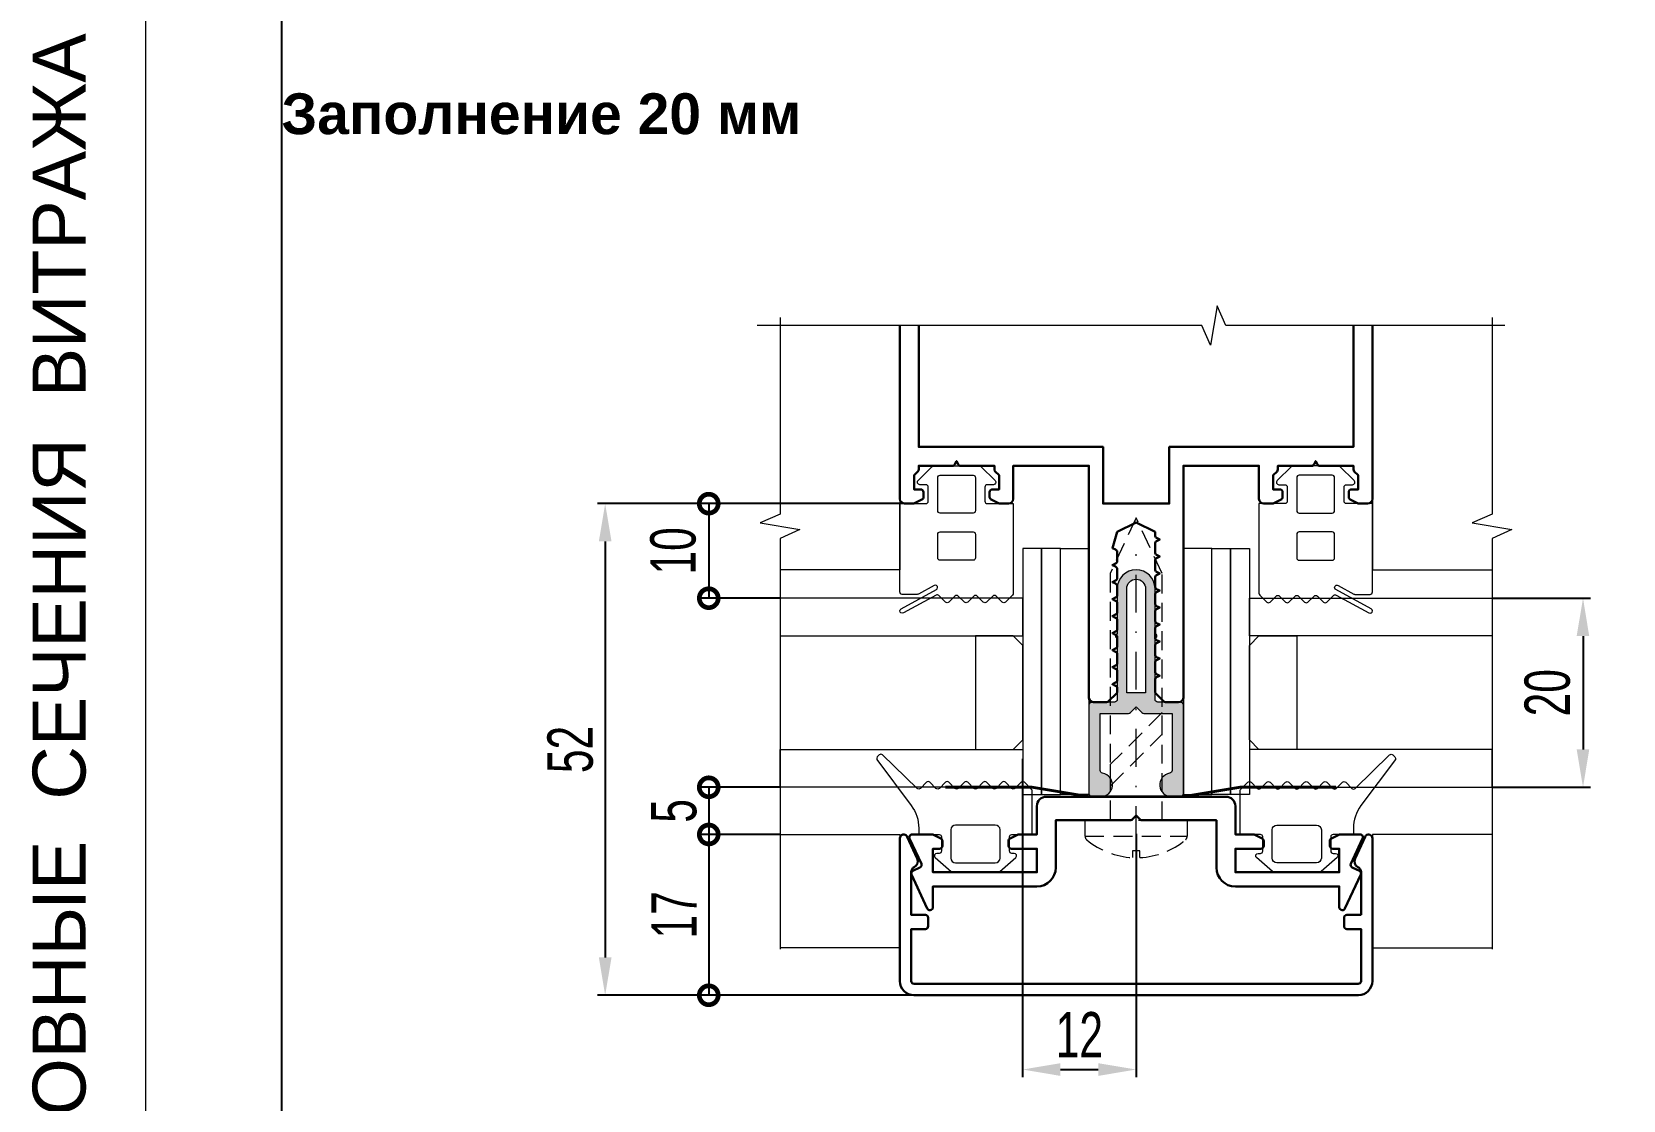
# Model space of a CAD drawing. Extents: x -37 to 8820, y -336 to 478.
# Drawn here: x 638.5 to 743.7, y 152.5 to 223.2 of the extents above; entities that cross this region are included whole.
import ezdxf

# ---------------------------------------------------------------- set-up
doc = ezdxf.new("R2010")
doc.units = 0
doc.header["$LTSCALE"] = 5
doc.linetypes.add('DASHDOT', pattern=[1, 0.5, -0.25, 0, -0.25])
doc.linetypes.add('HIDDEN', pattern=[0.375, 0.25, -0.125])
doc.layers.get('0').update_dxf_attribs({"linetype": 'CONTINUOUS', "lineweight": 30})
doc.layers.get('DEFPOINTS').update_dxf_attribs({"linetype": 'CONTINUOUS'})
for name, color, linetype, lineweight in [('1', 6, 'DASHDOT', 13), ('2', 3, 'HIDDEN', 13), ('Dimentions', 5, 'CONTINUOUS', 15), ('Glass', 5, 'CONTINUOUS', 20), ('Герлен', 7, 'CONTINUOUS', 60), ('Зигзаг', 1, 'CONTINUOUS', 15), ('Конструкции', 252, 'CONTINUOUS', 20), ('Подкладки', 1, 'CONTINUOUS', 20), ('Текстовый', 7, 'CONTINUOUS', 9), ('Уплотнители', 1, 'CONTINUOUS', 20), ('Штриховка', 1, 'CONTINUOUS', 5)]:
    doc.layers.add(name, color=color, linetype=linetype, lineweight=lineweight)
doc.layers.add('Скрытые', color=14, linetype='CONTINUOUS', plot=False)
doc.styles.add('3', font='RUSS.SHX', dxfattribs={"width": 0.7, "height": 3})
doc.styles.add('Каталожный', font='arial.ttf', dxfattribs={"height": 2.5})
doc.styles.add('Фирм', font='arial.ttf', dxfattribs={"height": 3.5})
doc.dimstyles.new('MX1_6', dxfattribs={"dimtxt": 3, "dimasz": 2.5, "dimexe": 0.5, "dimexo": 0, "dimgap": 0.8, "dimtad": 1, "dimlfac": 1.6, "dimdsep": 46, "dimtxsty": '3', "dimcen": 0, "dimclrd": 256, "dimclre": 256, "dimclrt": 256, "dimaunit": 1, "dimadec": 0, "dimazin": 0, "dimtfac": 1, "dimtmove": 0, "dimatfit": 1, "dimfxl": 1, "dimtvp": 1, "dimtolj": 1, "dimtzin": 0, "dimarcsym": 0})

# ---------------------------------------------------------------- blocks, each defined once
blk = doc.blocks.new('*D1461')
at = {"layer": 'DEFPOINTS', "color": 0, "linetype": 'Continuous', "transparency": 16777216}
for p in [(735.07, 185.73), (735.07, 173.23), (741.08, 173.23)]:
    blk.add_point(p, dxfattribs=at)
at = {"layer": 'Dimentions', "linetype": 'Continuous', "lineweight": -2, "transparency": 16777216}
for p, q in [((735.07, 185.73), (741.58, 185.73)), ((741.08, 183.23), (741.08, 175.73)), ((735.07, 173.23), (741.58, 173.23))]:
    blk.add_line(p, q, dxfattribs=at)
at = {"layer": 'Dimentions', "linetype": 'Continuous', "transparency": 16777216}
for points in [[(740.66, 183.23), (741.49, 183.23), (741.08, 185.73)], [(740.66, 175.73), (741.49, 175.73), (741.08, 173.23)]]:
    blk.add_solid(points, dxfattribs=at)
at = {"layer": 'Dimentions', "linetype": 'Continuous', "transparency": 16777216, "insert": (738.73, 179.48), "char_height": 3, "attachment_point": 5, "rotation": 90, "style": '3'}
blk.add_mtext('\\A1;20', dxfattribs=at)
blk = doc.blocks.new('_DotSmall')
at = {"color": 0, "linetype": 'ByBlock', "const_width": 0.5}
blk.add_lwpolyline([(-0.0625, 0, 1), (0.0625, 0, 1)], format="xyb", close=True, dxfattribs=at)
blk = doc.blocks.new('*D1462')
at = {"layer": 'DEFPOINTS', "color": 0, "linetype": 'Continuous', "transparency": 16777216}
for p in [(687.98, 170.11), (683.26, 159.48), (697.66, 159.48)]:
    blk.add_point(p, dxfattribs=at)
at = {"layer": 'Dimentions', "linetype": 'Continuous', "lineweight": -2, "transparency": 16777216}
for p, q in [((687.98, 170.11), (682.76, 170.11)), ((683.26, 170.11), (683.26, 159.48)), ((697.66, 159.48), (682.76, 159.48))]:
    blk.add_line(p, q, dxfattribs=at)
at = {"layer": 'Dimentions', "linetype": 'Continuous', "lineweight": -2, "transparency": 16777216, "xscale": 2.5, "yscale": 2.5, "zscale": 2.5}
for p, rotation in [((683.26, 170.11), 90), ((683.26, 159.48), 270)]:
    blk.add_blockref('_DotSmall', p, dxfattribs=dict(at, rotation=rotation))
at = {"layer": 'Dimentions', "linetype": 'Continuous', "transparency": 16777216, "insert": (680.96, 164.8), "char_height": 3, "attachment_point": 5, "rotation": 90, "style": '3'}
blk.add_mtext('\\A1;17', dxfattribs=at)
blk = doc.blocks.new('*D1463')
at = {"layer": 'DEFPOINTS', "color": 0, "linetype": 'Continuous', "transparency": 16777216}
for p in [(687.98, 173.23), (683.26, 170.11), (687.98, 170.11)]:
    blk.add_point(p, dxfattribs=at)
at = {"layer": 'Dimentions', "linetype": 'Continuous', "lineweight": -2, "transparency": 16777216}
for p, q in [((687.98, 173.23), (682.76, 173.23)), ((683.26, 173.23), (683.26, 170.11)), ((687.98, 170.11), (682.76, 170.11))]:
    blk.add_line(p, q, dxfattribs=at)
at = {"layer": 'Dimentions', "linetype": 'Continuous', "lineweight": -2, "transparency": 16777216, "xscale": 2.5, "yscale": 2.5, "zscale": 2.5}
for p, rotation in [((683.26, 173.23), 90), ((683.26, 170.11), 270)]:
    blk.add_blockref('_DotSmall', p, dxfattribs=dict(at, rotation=rotation))
at = {"layer": 'Dimentions', "linetype": 'Continuous', "transparency": 16777216, "insert": (680.96, 171.67), "char_height": 3, "attachment_point": 5, "rotation": 90, "style": '3'}
blk.add_mtext('\\A1;5', dxfattribs=at)
blk = doc.blocks.new('*D1464')
at = {"layer": 'DEFPOINTS', "color": 0, "linetype": 'Continuous', "transparency": 16777216}
for p in [(695.9, 191.98), (683.26, 185.73), (687.98, 185.73)]:
    blk.add_point(p, dxfattribs=at)
at = {"layer": 'Dimentions', "linetype": 'Continuous', "lineweight": -2, "transparency": 16777216}
for p, q in [((695.9, 191.98), (682.76, 191.98)), ((683.26, 191.98), (683.26, 185.73)), ((687.98, 185.73), (682.76, 185.73))]:
    blk.add_line(p, q, dxfattribs=at)
at = {"layer": 'Dimentions', "linetype": 'Continuous', "lineweight": -2, "transparency": 16777216, "xscale": 2.5, "yscale": 2.5, "zscale": 2.5}
for p, rotation in [((683.26, 191.98), 90), ((683.26, 185.73), 270)]:
    blk.add_blockref('_DotSmall', p, dxfattribs=dict(at, rotation=rotation))
at = {"layer": 'Dimentions', "linetype": 'Continuous', "transparency": 16777216, "insert": (680.91, 188.86), "char_height": 3, "attachment_point": 5, "rotation": 90, "style": '3'}
blk.add_mtext('\\A1;10', dxfattribs=at)
blk = doc.blocks.new('*D1465')
at = {"layer": 'DEFPOINTS', "color": 0, "linetype": 'Continuous', "transparency": 16777216}
for p in [(685.99, 191.98), (676.41, 159.48), (690.21, 159.48)]:
    blk.add_point(p, dxfattribs=at)
at = {"layer": 'Dimentions', "linetype": 'Continuous', "lineweight": -2, "transparency": 16777216}
for p, q in [((685.99, 191.98), (675.91, 191.98)), ((676.41, 189.48), (676.41, 161.98)), ((690.21, 159.48), (675.91, 159.48))]:
    blk.add_line(p, q, dxfattribs=at)
at = {"layer": 'Dimentions', "linetype": 'Continuous', "transparency": 16777216}
for points in [[(675.99, 189.48), (676.83, 189.48), (676.41, 191.98)], [(675.99, 161.98), (676.83, 161.98), (676.41, 159.48)]]:
    blk.add_solid(points, dxfattribs=at)
at = {"layer": 'Dimentions', "linetype": 'Continuous', "transparency": 16777216, "insert": (674.11, 175.73), "char_height": 3, "attachment_point": 5, "rotation": 90, "style": '3'}
blk.add_mtext('\\A1;52', dxfattribs=at)
blk = doc.blocks.new('*D1472')
at = {"layer": 'DEFPOINTS', "color": 0, "linetype": 'Continuous', "transparency": 16777216}
for p in [(704.02, 175.11), (711.52, 170.16), (711.52, 154.57)]:
    blk.add_point(p, dxfattribs=at)
at = {"layer": 'Dimentions', "linetype": 'Continuous', "lineweight": -2, "transparency": 16777216}
for p, q in [((704.02, 175.11), (704.02, 154.07)), ((711.52, 170.16), (711.52, 154.07)), ((706.52, 154.57), (709.02, 154.57))]:
    blk.add_line(p, q, dxfattribs=at)
at = {"layer": 'Dimentions', "linetype": 'Continuous', "transparency": 16777216}
for points in [[(706.52, 154.99), (706.52, 154.15), (704.02, 154.57)], [(709.02, 154.99), (709.02, 154.15), (711.52, 154.57)]]:
    blk.add_solid(points, dxfattribs=at)
at = {"layer": 'Dimentions', "linetype": 'Continuous', "transparency": 16777216, "insert": (707.77, 156.87), "char_height": 3, "attachment_point": 5, "style": '3'}
blk.add_mtext('\\A1;12', dxfattribs=at)

msp = doc.modelspace()

# ---------------------------------------------------------------- hatches: boundary and pattern name
at = {"layer": 'Штриховка'}
h = msp.add_hatch(color=256, dxfattribs=at)
edge = h.paths.add_edge_path(flags=16)
edge.add_line((710.8992, 179.4838), (710.8992, 186.3588))
edge.add_arc((711.5242, 186.3588), 0.625, 0, 180, ccw=False)
edge.add_line((712.1492, 186.3588), (712.1492, 179.4838))
edge.add_line((712.1492, 179.4838), (710.8992, 179.4838))
edge = h.paths.add_edge_path()
edge.add_arc((713.8679, 173.39), 0.7812, 99.281799, 270)
edge.add_line((713.8679, 172.6088), (714.4617, 172.6088))
edge.add_arc((714.4617, 172.7963), 0.1875, 270, 360)
edge.add_line((714.6492, 172.7963), (714.6492, 178.6713))
edge.add_arc((714.4617, 178.6713), 0.1875, 0, 90)
edge.add_line((714.4617, 178.8588), (712.9617, 178.8588))
edge.add_arc((712.9617, 179.0463), 0.1875, 180, 270, ccw=False)
edge.add_line((712.7742, 179.0463), (712.7742, 183.1088))
edge.add_arc((712.7742, 183.2338), 0.125, 270, 450)
edge.add_line((712.7742, 183.3588), (712.7742, 186.3588))
edge.add_arc((711.5242, 186.3588), 1.25, 0, 180)
edge.add_line((710.2742, 186.3588), (710.2742, 183.3588))
edge.add_arc((710.2742, 183.2338), 0.125, 90, 270)
edge.add_line((710.2742, 183.1088), (710.2742, 179.0463))
edge.add_arc((710.0867, 179.0463), 0.1875, -90, 0, ccw=False)
edge.add_line((710.0867, 178.8588), (708.5867, 178.8588))
edge.add_arc((708.5867, 178.6713), 0.1875, 90, 180)
edge.add_line((708.3992, 178.6713), (708.3992, 172.7963))
edge.add_arc((708.5867, 172.7963), 0.1875, 180, 270)
edge.add_line((708.5867, 172.6088), (709.1804, 172.6088))
edge.add_arc((709.1804, 173.39), 0.7812, 270, 440.718201)
edge.add_arc((709.3367, 174.3461), 0.1875, 180, 260.718201, ccw=False)
edge.add_line((709.1492, 174.3461), (709.1492, 178.1088))
edge.add_line((709.1492, 178.1088), (711.009, 178.1088))
edge.add_arc((711.009, 178.2963), 0.1875, 270, 315)
edge.add_line((711.1416, 178.1637), (711.5242, 178.5463))
edge.add_line((711.5242, 178.5463), (711.9067, 178.1637))
edge.add_arc((712.0393, 178.2963), 0.1875, 225, 270)
edge.add_line((712.0393, 178.1088), (713.8992, 178.1088))
edge.add_line((713.8992, 178.1088), (713.8992, 174.3461))
edge.add_arc((713.7117, 174.3461), 0.1875, -80.718201, 0, ccw=False)

# ---------------------------------------------------------------- linework, layer by layer
msp.add_lwpolyline([(695.8992, 203.7476), (695.8992, 192.2963, 0.41421356), (696.2117, 191.9838), (696.7924, 191.9838, 0.11643382), (696.8762, 192.0036), (697.358, 192.2445, 0.28407904), (697.4617, 192.4122), (697.4617, 192.7338, 0.41421356), (697.2742, 192.9213), (696.8367, 192.9213), (696.8367, 193.8588), (697.0942, 194.1164, 0.19891237), (697.1492, 194.2489), (697.1492, 194.4838), (699.377, 194.4838, 0.28407904), (699.5447, 194.5874), (699.6492, 194.7963), (699.7536, 194.5874, 0.28407904), (699.9213, 194.4838), (702.1492, 194.4838), (702.1492, 194.2489, 0.19891237), (702.2041, 194.1164), (702.4617, 193.8588), (702.4617, 192.9213), (702.0242, 192.9213, 0.41421356), (701.8367, 192.7338), (701.8367, 192.4122, 0.28407904), (701.9403, 192.2445), (702.4221, 192.0036, 0.11643382), (702.5059, 191.9838), (703.0867, 191.9838, 0.41421356), (703.3992, 192.2963), (703.3992, 194.4838), (708.3992, 194.4838), (708.3992, 179.1713, 0.41421356), (708.7117, 178.8588), (709.5715, 178.8588, 0.19891237), (709.7041, 178.9137), (710.2192, 179.4289, 0.19891237), (710.2742, 179.5614), (710.2742, 179.7741, 0.28407904), (710.1705, 179.9419), (709.9617, 180.0463), (710.1705, 180.1507, 0.28407904), (710.2742, 180.3184), (710.2742, 180.8991, 0.28407904), (710.1705, 181.0669), (709.9617, 181.1713), (710.1705, 181.2757, 0.28407904), (710.2742, 181.4434), (710.2742, 182.0241, 0.28407904), (710.1705, 182.1919), (709.9617, 182.2963), (710.1705, 182.4007, 0.28407904), (710.2742, 182.5684), (710.2742, 183.1491, 0.28407904), (710.1705, 183.3169), (709.9617, 183.4213), (710.1705, 183.5257, 0.28407904), (710.2742, 183.6934), (710.2742, 184.2741, 0.28407904), (710.1705, 184.4419), (709.9617, 184.5463), (710.1705, 184.6507, 0.28407904), (710.2742, 184.8184), (710.2742, 185.3991, 0.28407904), (710.1705, 185.5669), (709.9617, 185.6713), (710.1705, 185.7757, 0.28407904), (710.2742, 185.9434), (710.2742, 186.5241, 0.28407904), (710.1705, 186.6919), (709.9617, 186.7963), (710.1705, 186.9007, 0.28407904), (710.2742, 187.0684), (710.2742, 187.6491, 0.28407904), (710.1705, 187.8169), (709.9617, 187.9213), (710.1705, 188.0257, 0.28407904), (710.2742, 188.1934), (710.2742, 188.7741, 0.28407904), (710.1705, 188.9419), (709.9617, 189.0463), (710.2742, 190.1088), (711.5242, 190.7338), (712.7742, 190.1088), (712.7742, 189.8809, 0.28407904), (712.8778, 189.7132), (713.0867, 189.6088), (712.8778, 189.5044, 0.28407904), (712.7742, 189.3366), (712.7742, 188.7559, 0.28407904), (712.8778, 188.5882), (713.0867, 188.4838), (712.8778, 188.3794, 0.28407904), (712.7742, 188.2116), (712.7742, 187.6309, 0.28407904), (712.8778, 187.4632), (713.0867, 187.3588), (712.8778, 187.2544, 0.28407904), (712.7742, 187.0866), (712.7742, 186.5059, 0.28407904), (712.8778, 186.3382), (713.0867, 186.2338), (712.8778, 186.1294, 0.28407904), (712.7742, 185.9616), (712.7742, 185.3809, 0.28407904), (712.8778, 185.2132), (713.0867, 185.1088), (712.8778, 185.0044, 0.28407904), (712.7742, 184.8366), (712.7742, 184.2559, 0.28407904), (712.8778, 184.0882), (713.0867, 183.9838), (712.8778, 183.8794, 0.28407904), (712.7742, 183.7116), (712.7742, 183.1309, 0.28407904), (712.8778, 182.9632), (713.0867, 182.8588), (712.8778, 182.7544, 0.28407904), (712.7742, 182.5866), (712.7742, 182.0059, 0.28407904), (712.8778, 181.8382), (713.0867, 181.7338), (712.8778, 181.6294, 0.28407904), (712.7742, 181.4616), (712.7742, 180.8809, 0.28407904), (712.8778, 180.7132), (713.0867, 180.6088), (712.8778, 180.5044, 0.28407904), (712.7742, 180.3366), (712.7742, 179.5614, 0.19891237), (712.8291, 179.4289), (713.3442, 178.9137, 0.19891237), (713.4768, 178.8588), (714.3367, 178.8588, 0.41421356), (714.6492, 179.1713), (714.6492, 194.4838), (719.6492, 194.4838), (719.6492, 192.2963, 0.41421356), (719.9617, 191.9838), (720.5424, 191.9838, 0.11643382), (720.6262, 192.0036), (721.108, 192.2445, 0.28407904), (721.2117, 192.4122), (721.2117, 192.7338, 0.41421356), (721.0242, 192.9213), (720.5867, 192.9213), (720.5867, 193.8588), (720.8442, 194.1164, 0.19891237), (720.8992, 194.2489), (720.8992, 194.4838), (723.127, 194.4838, 0.28407904), (723.2947, 194.5874), (723.3992, 194.7963), (723.5036, 194.5874, 0.28407904), (723.6713, 194.4838), (725.8992, 194.4838), (725.8992, 194.2489, 0.19891237), (725.9541, 194.1164), (726.2117, 193.8588), (726.2117, 192.9213), (725.7742, 192.9213, 0.41421356), (725.5867, 192.7338), (725.5867, 192.4122, 0.28407904), (725.6903, 192.2445), (726.1721, 192.0036, 0.11643382), (726.2559, 191.9838), (726.8367, 191.9838, 0.41421356), (727.1492, 192.2963), (727.1492, 203.7476)], format="xyb")
msp.add_lwpolyline([(697.1492, 203.7389), (697.1492, 195.7338), (709.3367, 195.7338), (709.3367, 191.9838), (713.7117, 191.9838), (713.7117, 195.7338), (725.8992, 195.7338), (725.8992, 203.7476)])
for points in [[(696.6667, 167.4548, -0.41421356), (696.7574, 167.704), (697.2292, 167.924, 0.41421356), (697.3199, 168.1732), (696.5417, 169.842, -0.54861879), (696.7117, 170.1088), (698.0424, 170.1088, -0.11643382), (698.1262, 170.089), (698.608, 169.8481, -0.28407904), (698.7117, 169.6804), (698.7117, 169.3588, -0.41421356), (698.5242, 169.1713), (698.0867, 169.1713), (698.0867, 167.6088), (704.9617, 167.6088), (704.9617, 169.1713), (703.2742, 169.1713, -0.41421356), (703.0867, 169.3588), (703.0867, 169.6804, -0.28407904), (703.1903, 169.8481), (703.6721, 170.089, -0.11643382), (703.7559, 170.1088), (704.9617, 170.1088), (704.9617, 171.9838, -0.41421356), (705.5867, 172.6088), (717.4617, 172.6088, -0.41421356), (718.0867, 171.9838), (718.0867, 170.1088), (719.2924, 170.1088, -0.11643382), (719.3762, 170.089), (719.858, 169.8481, -0.28407904), (719.9617, 169.6804), (719.9617, 169.3588, -0.41421356), (719.7742, 169.1713), (718.0867, 169.1713), (718.0867, 167.6088), (724.9617, 167.6088), (724.9617, 169.1713), (724.5242, 169.1713, -0.41421356), (724.3367, 169.3588), (724.3367, 169.6804, -0.28407904), (724.4403, 169.8481), (724.9221, 170.089, -0.11643382), (725.0059, 170.1088), (726.3367, 170.1088, -0.54861879), (726.5066, 169.842), (725.7284, 168.1732, 0.41421356), (725.8191, 167.924), (726.2909, 167.704, -0.41421356), (726.3816, 167.4548), (725.3381, 165.217, -0.29147342), (725.1681, 165.1088), (725.1492, 165.1088, -0.41421356), (724.9617, 165.2963), (724.9617, 166.6713), (718.0867, 166.6713, -0.41421356), (716.8367, 167.9213), (716.8367, 171.0463), (711.9143, 171.0463, -0.19891237), (711.7817, 171.1012), (711.5242, 171.3588), (711.2666, 171.1012, -0.19891237), (711.134, 171.0463), (706.2117, 171.0463), (706.2117, 167.9213, -0.41421356), (704.9617, 166.6713), (698.0867, 166.6713), (698.0867, 165.2963, -0.41421356), (697.8992, 165.1088), (697.8802, 165.1088, -0.29147342), (697.7102, 165.217)], [(726.3992, 164.7963), (726.3992, 167.6221, 0.27973928), (726.1972, 167.9547, -0.40155944), (726.0026, 168.5278), (726.6726, 169.9644, -0.80258485), (727.1492, 169.8588), (727.1492, 160.4213, -0.41421356), (726.2117, 159.4838), (696.8367, 159.4838, -0.41421356), (695.8992, 160.4213), (695.8992, 169.8588, -0.80258485), (696.3757, 169.9644), (697.0457, 168.5278, -0.40155944), (696.8511, 167.9547, 0.27973928), (696.6492, 167.6221), (696.6492, 164.7963), (697.5867, 164.7963, -0.41421356), (697.7742, 164.6088), (697.7742, 164.0463, -0.41421356), (697.5867, 163.8588), (696.6492, 163.8588), (696.6492, 160.4213, 0.41421356), (696.8367, 160.2338), (726.2117, 160.2338, 0.41421356), (726.3992, 160.4213), (726.3992, 163.8588), (725.4617, 163.8588, -0.41421356), (725.2742, 164.0463), (725.2742, 164.6088, -0.41421356), (725.4617, 164.7963)]]:
    msp.add_lwpolyline(points, format="xyb", close=True)
at = {"layer": '1'}
msp.add_line((711.5242, 169.4838), (711.5242, 189.4838), dxfattribs=at)
at = {"layer": '2'}
msp.add_line((708.1492, 169.9902), (714.8992, 169.9902), dxfattribs=at)
for points in [[(713.2429, 171.0463), (713.2429, 187.3604), (711.5242, 191.0463), (709.8054, 187.3604), (709.8054, 171.0463)], [(709.8054, 173.296), (713.2429, 176.7335), (713.2429, 178.1658), (709.8054, 174.7283)]]:
    msp.add_lwpolyline(points, close=True, dxfattribs=at)
msp.add_lwpolyline([(711.2785, 168.5834, -0.16184886), (708.2628, 169.7492, -0.22388754), (708.1492, 169.9902), (708.1492, 171.0463), (714.8992, 171.0463), (714.8992, 169.9902, -0.22388754), (714.7855, 169.7492, -0.16184886), (711.7698, 168.5834), (711.7698, 169.0211), (711.2785, 169.0211)], format="xyb", close=True, dxfattribs=at)
at = {"layer": 'Dimentions', "linetype": 'Continuous'}
msp.add_line((646, 297), (646, 0), dxfattribs=at)
at = {"layer": 'Glass'}
for points in [[(687.979, 183.2338), (704.0242, 183.2338), (704.0242, 185.7338), (687.979, 185.7338)], [(735.0693, 183.2338), (719.0242, 183.2338), (719.0242, 185.7338), (735.0693, 185.7338)], [(704.0242, 176.3588), (704.0242, 182.6088), (703.3992, 183.2338), (700.8992, 183.2338), (700.8992, 175.7338), (703.3992, 175.7338)], [(719.0242, 176.3588), (719.0242, 182.6088), (719.6492, 183.2338), (722.1492, 183.2338), (722.1492, 175.7338), (719.6492, 175.7338)], [(687.979, 175.7338), (704.0242, 175.7338), (704.0242, 173.2338), (687.979, 173.2338)], [(735.0693, 175.7338), (719.0242, 175.7338), (719.0242, 173.2338), (735.0693, 173.2338)]]:
    msp.add_lwpolyline(points, close=True, dxfattribs=at)
at = {"layer": 'Герлен', "ltscale": 2, "const_width": 0.1875}
msp.add_lwpolyline([(698.9139, 173.2338), (704.6492, 173.2338), (708.3992, 172.6088), (714.6492, 172.6088), (718.3992, 173.2338), (724.7361, 173.2338)], dxfattribs=at)
at = {"layer": 'Зигзаг'}
for points in [[(735.909, 203.7476), (717.4668, 203.7476), (716.8859, 205.0655), (716.4503, 202.4528), (715.8678, 203.7476), (686.4684, 203.7476)], [(687.979, 204.2871), (687.979, 191.2843), (686.6611, 190.7035), (689.2738, 190.2678), (687.979, 189.6853), (687.979, 162.5298)], [(735.0693, 204.2871), (735.0693, 191.2843), (733.7514, 190.7035), (736.3641, 190.2678), (735.0693, 189.6853), (735.0693, 162.5298)]]:
    msp.add_lwpolyline(points, dxfattribs=at)
at = {"layer": 'Конструкции'}
for points in [[(695.8992, 203.7476), (695.8992, 187.6088), (687.979, 187.6088)], [(727.1492, 203.7476), (727.1492, 187.6088), (735.0693, 187.6088)], [(687.979, 170.1088), (695.8992, 170.1088), (695.8992, 162.6088), (687.979, 162.6088)], [(735.0693, 170.1088), (727.1492, 170.1088), (727.1492, 162.6088), (735.0693, 162.6088)]]:
    msp.add_lwpolyline(points, dxfattribs=at)
at = {"layer": 'Подкладки'}
for points in [[(705.2742, 189.013), (704.0242, 189.013), (704.0242, 172.763), (705.2742, 172.763)], [(706.5242, 189.013), (705.2742, 189.013), (705.2742, 172.763), (706.5242, 172.763)], [(708.3992, 172.763), (706.5242, 172.763), (706.5242, 189.013), (708.3992, 189.013)], [(714.6492, 172.763), (716.5242, 172.763), (716.5242, 189.013), (714.6492, 189.013)], [(716.5242, 189.013), (717.7742, 189.013), (717.7742, 172.763), (716.5242, 172.763)], [(717.7742, 189.013), (719.0242, 189.013), (719.0242, 172.763), (717.7742, 172.763)]]:
    msp.add_lwpolyline(points, close=True, dxfattribs=at)
at = {"layer": 'Скрытые', "linetype": 'Continuous'}
msp.add_lwpolyline([(820, 10), (820, 287), (655, 287), (655, 10)], close=True, dxfattribs=at)
at = {"layer": 'Уплотнители'}
for points in [[(698.1684, 186.5696), (697.1233, 186.0027, -0.12491271), (697.0488, 185.9838), (696.0554, 185.9838, -0.41421356), (695.8992, 186.14), (695.8992, 191.9838), (697.6179, 191.9838, 0.41421356), (697.7742, 192.14), (697.7742, 193.0775, 0.41421356), (697.6179, 193.2338), (697.2117, 193.2338, -0.66858666), (697.1013, 193.5006), (698.0409, 194.4381, -0.19861919), (698.1513, 194.4838), (701.147, 194.4838, -0.19861919), (701.2574, 194.4381), (702.197, 193.5006, -0.66858666), (702.0867, 193.2338), (701.6804, 193.2338, 0.41421356), (701.5242, 193.0775), (701.5242, 192.14, 0.41421356), (701.6804, 191.9838), (703.3992, 191.9838), (703.3992, 186.0485, -0.19891237), (703.3534, 185.938), (702.8846, 185.4693, -0.41421356), (702.6637, 185.4693), (702.2596, 185.8733, 0.41421356), (702.0387, 185.8733), (701.6346, 185.4693, -0.41421356), (701.4137, 185.4693), (701.0096, 185.8733, 0.41421356), (700.7887, 185.8733), (700.3846, 185.4693, -0.41421356), (700.1637, 185.4693), (699.7596, 185.8733, 0.41421356), (699.5387, 185.8733), (699.1346, 185.4693, -0.41421356), (698.9137, 185.4693), (698.4816, 185.9013, 0.33207606), (698.2966, 185.9282), (696.1299, 184.7527, -1), (695.9809, 185.0274), (698.3174, 186.295, 1)], [(698.5554, 193.8588), (700.7429, 193.8588, -0.41421356), (700.8992, 193.7025), (700.8992, 191.515, -0.41421356), (700.7429, 191.3588), (698.5554, 191.3588, -0.41421356), (698.3992, 191.515), (698.3992, 193.7025, -0.41421356)], [(724.8799, 186.5696), (725.925, 186.0027, 0.12491271), (725.9995, 185.9838), (726.9929, 185.9838, 0.41421356), (727.1492, 186.14), (727.1492, 191.9838), (725.4304, 191.9838, -0.41421356), (725.2742, 192.14), (725.2742, 193.0775, -0.41421356), (725.4304, 193.2338), (725.8367, 193.2338, 0.66858666), (725.947, 193.5006), (725.0074, 194.4381, 0.19861919), (724.897, 194.4838), (721.9013, 194.4838, 0.19861919), (721.7909, 194.4381), (720.8513, 193.5006, 0.66858666), (720.9617, 193.2338), (721.3679, 193.2338, -0.41421356), (721.5242, 193.0775), (721.5242, 192.14, -0.41421356), (721.3679, 191.9838), (719.6492, 191.9838), (719.6492, 186.0485, 0.19891237), (719.6949, 185.938), (720.1637, 185.4693, 0.41421356), (720.3846, 185.4693), (720.7887, 185.8733, -0.41421356), (721.0096, 185.8733), (721.4137, 185.4693, 0.41421356), (721.6346, 185.4693), (722.0387, 185.8733, -0.41421356), (722.2596, 185.8733), (722.6637, 185.4693, 0.41421356), (722.8846, 185.4693), (723.2887, 185.8733, -0.41421356), (723.5096, 185.8733), (723.9137, 185.4693, 0.41421356), (724.1346, 185.4693), (724.5667, 185.9013, -0.33207606), (724.7517, 185.9282), (726.9184, 184.7527, 1), (727.0674, 185.0274), (724.7309, 186.295, -1)], [(724.4929, 193.8588), (722.3054, 193.8588, 0.41421356), (722.1492, 193.7025), (722.1492, 191.515, 0.41421356), (722.3054, 191.3588), (724.4929, 191.3588, 0.41421356), (724.6492, 191.515), (724.6492, 193.7025, 0.41421356)], [(698.5554, 190.1088), (700.7429, 190.1088, -0.41421356), (700.8992, 189.9525), (700.8992, 188.39, -0.41421356), (700.7429, 188.2338), (698.5554, 188.2338, -0.41421356), (698.3992, 188.39), (698.3992, 189.9525, -0.41421356)], [(724.4929, 190.1088), (722.3054, 190.1088, 0.41421356), (722.1492, 189.9525), (722.1492, 188.39, 0.41421356), (722.3054, 188.2338), (724.4929, 188.2338, 0.41421356), (724.6492, 188.39), (724.6492, 189.9525, 0.41421356)], [(713.7419, 174.1611, 0.92211283), (713.8679, 172.6088), (714.4617, 172.6088, 0.41421356), (714.6492, 172.7963), (714.6492, 178.6713, 0.41421356), (714.4617, 178.8588), (712.9617, 178.8588, -0.41421356), (712.7742, 179.0463), (712.7742, 183.1088, 1), (712.7742, 183.3588), (712.7742, 186.3588, 1), (710.2742, 186.3588), (710.2742, 183.3588, 1), (710.2742, 183.1088), (710.2742, 179.0463, -0.41421356), (710.0867, 178.8588), (708.5867, 178.8588, 0.41421356), (708.3992, 178.6713), (708.3992, 172.7963, 0.41421356), (708.5867, 172.6088), (709.1804, 172.6088, 0.92211283), (709.3064, 174.1611, -0.36752318), (709.1492, 174.3461), (709.1492, 178.1088), (711.009, 178.1088, 0.19891237), (711.1416, 178.1637), (711.5242, 178.5463), (711.9067, 178.1637, 0.19891237), (712.0393, 178.1088), (713.8992, 178.1088), (713.8992, 174.3461, -0.36752318)], [(710.8992, 179.4838), (710.8992, 186.3588, -1), (712.1492, 186.3588), (712.1492, 179.4838)], [(703.3054, 168.8588, -0.41421356), (703.1492, 169.015), (703.1492, 169.9525, -0.41421356), (703.3054, 170.1088), (704.6492, 170.1088), (704.6492, 172.9967, 0.19891237), (704.6125, 173.0851), (704.1346, 173.563, 0.41421356), (703.9137, 173.563), (703.5096, 173.159, -0.41421356), (703.2887, 173.159), (702.8846, 173.563, 0.41421356), (702.6637, 173.563), (702.2596, 173.159, -0.41421356), (702.0387, 173.159), (701.6346, 173.563, 0.41421356), (701.4137, 173.563), (701.0096, 173.159, -0.41421356), (700.7887, 173.159), (700.3846, 173.563, 0.41421356), (700.1637, 173.563), (699.7596, 173.159, -0.41421356), (699.5387, 173.159), (699.1346, 173.563, 0.41421356), (698.9137, 173.563), (698.5096, 173.159, -0.41421356), (698.2887, 173.159), (697.8846, 173.563, 0.41421356), (697.6637, 173.563), (697.2596, 173.159, -0.41421356), (697.0387, 173.159), (694.7596, 175.3733, 0.41421356), (694.5387, 175.3733), (694.4073, 175.242, 0.29253821), (694.3712, 175.0775), (696.652, 172.0243, -0.16178775), (697.1492, 170.5281), (697.1492, 170.1088), (698.4929, 170.1088, -0.41421356), (698.6492, 169.9525), (698.6492, 169.015, -0.41421356), (698.4929, 168.8588), (698.3367, 168.8588, 0.66858666), (698.2263, 168.5919), (699.2909, 167.6544, 0.19861919), (699.4013, 167.6088), (702.397, 167.6088, 0.19861919), (702.5074, 167.6544), (703.572, 168.5919, 0.66858666), (703.4617, 168.8588)], [(719.7429, 168.8588, 0.41421356), (719.8992, 169.015), (719.8992, 169.9525, 0.41421356), (719.7429, 170.1088), (718.3992, 170.1088), (718.3992, 172.9967, -0.19891237), (718.4358, 173.0851), (718.9137, 173.563, -0.41421356), (719.1346, 173.563), (719.5387, 173.159, 0.41421356), (719.7596, 173.159), (720.1637, 173.563, -0.41421356), (720.3846, 173.563), (720.7887, 173.159, 0.41421356), (721.0096, 173.159), (721.4137, 173.563, -0.41421356), (721.6346, 173.563), (722.0387, 173.159, 0.41421356), (722.2596, 173.159), (722.6637, 173.563, -0.41421356), (722.8846, 173.563), (723.2887, 173.159, 0.41421356), (723.5096, 173.159), (723.9137, 173.563, -0.41421356), (724.1346, 173.563), (724.5387, 173.159, 0.41421356), (724.7596, 173.159), (725.1637, 173.563, -0.41421356), (725.3846, 173.563), (725.7887, 173.159, 0.41421356), (726.0096, 173.159), (728.2887, 175.3733, -0.41421356), (728.5096, 175.3733), (728.641, 175.242, -0.29253821), (728.6771, 175.0775), (726.3963, 172.0243, 0.16178775), (725.8992, 170.5281), (725.8992, 170.1088), (724.5554, 170.1088, 0.41421356), (724.3992, 169.9525), (724.3992, 169.015, 0.41421356), (724.5554, 168.8588), (724.7117, 168.8588, -0.66858666), (724.822, 168.5919), (723.7574, 167.6544, -0.19861919), (723.647, 167.6088), (720.6513, 167.6088, -0.19861919), (720.5409, 167.6544), (719.4763, 168.5919, -0.66858666), (719.5867, 168.8588)], [(699.5867, 168.2338), (702.2117, 168.2338, 0.41421356), (702.5242, 168.5463), (702.5242, 170.4213, 0.41421356), (702.2117, 170.7338), (699.5867, 170.7338, 0.41421356), (699.2742, 170.4213), (699.2742, 168.5463, 0.41421356)], [(723.4617, 168.2338), (720.8367, 168.2338, -0.41421356), (720.5242, 168.5463), (720.5242, 170.4213, -0.41421356), (720.8367, 170.7338), (723.4617, 170.7338, -0.41421356), (723.7742, 170.4213), (723.7742, 168.5463, -0.41421356)]]:
    msp.add_lwpolyline(points, format="xyb", close=True, dxfattribs=at)

# ---------------------------------------------------------------- texts
at = {"layer": 'Текстовый', "style": 'Фирм'}
msp.add_text('ОСНОВНЫЕ  СЕЧЕНИЯ  ВИТРАЖА', height=3.5, rotation=90, dxfattribs=at).set_placement((642.0431, 140.6503))
at = {"layer": 'Текстовый', "linetype": 'Continuous', "insert": (655, 219.1079), "char_height": 2.7, "width": 42.664921, "attachment_point": 1, "style": 'Каталожный'}
msp.add_mtext('\\pxql;{\\fArial|b1|i0|c204|p34;Заполнение 20 мм}', dxfattribs=at)

# ---------------------------------------------------------------- dimensions: what is measured, and where the dimension line sits
at = {"layer": 'Dimentions', "linetype": 'Continuous'}
for base, p1, p2, picture, middle in [((683.257, 185.7338), (695.8992, 191.9838), (687.979, 185.7338), '*D1464', (680.9141, 188.8588)), ((683.257, 170.1088), (687.979, 173.2338), (687.979, 170.1088), '*D1463', (680.957, 171.6713)), ((683.257, 159.4838), (687.979, 170.1088), (697.6634, 159.4838), '*D1462', (680.957, 164.7963))]:
    dim = msp.add_linear_dim(base=base, p1=p1, p2=p2, angle=90, dimstyle='MX1_6', override={"dimdec": 0, "dimblk1": 'DotSmall', "dimblk2": 'DotSmall', "dimsah": 1}, dxfattribs=at)
    dim.commit()
    dim.dimension.update_dxf_attribs({"geometry": picture, "text_midpoint": middle})
for base, p1, p2, picture, middle in [((676.4096, 159.4838), (685.9874, 191.9838), (690.2102, 159.4838), '*D1465', (674.1096, 175.7338)), ((741.0764, 173.2338), (735.0693, 185.7338), (735.0693, 173.2338), '*D1461', (738.7336, 179.4838))]:
    dim = msp.add_linear_dim(base=base, p1=p1, p2=p2, angle=90, dimstyle='MX1_6', dxfattribs=at)
    dim.commit()
    dim.dimension.update_dxf_attribs({"geometry": picture, "text_midpoint": middle})
dim = msp.add_linear_dim(base=(711.5242, 154.5695), p1=(704.0242, 175.1088), p2=(711.5242, 170.1604), dimstyle='MX1_6', dxfattribs=at)
dim.commit()
dim.dimension.update_dxf_attribs({"geometry": '*D1472', "text_midpoint": (707.7742, 156.8695)})

doc.saveas('drawing.dxf')
